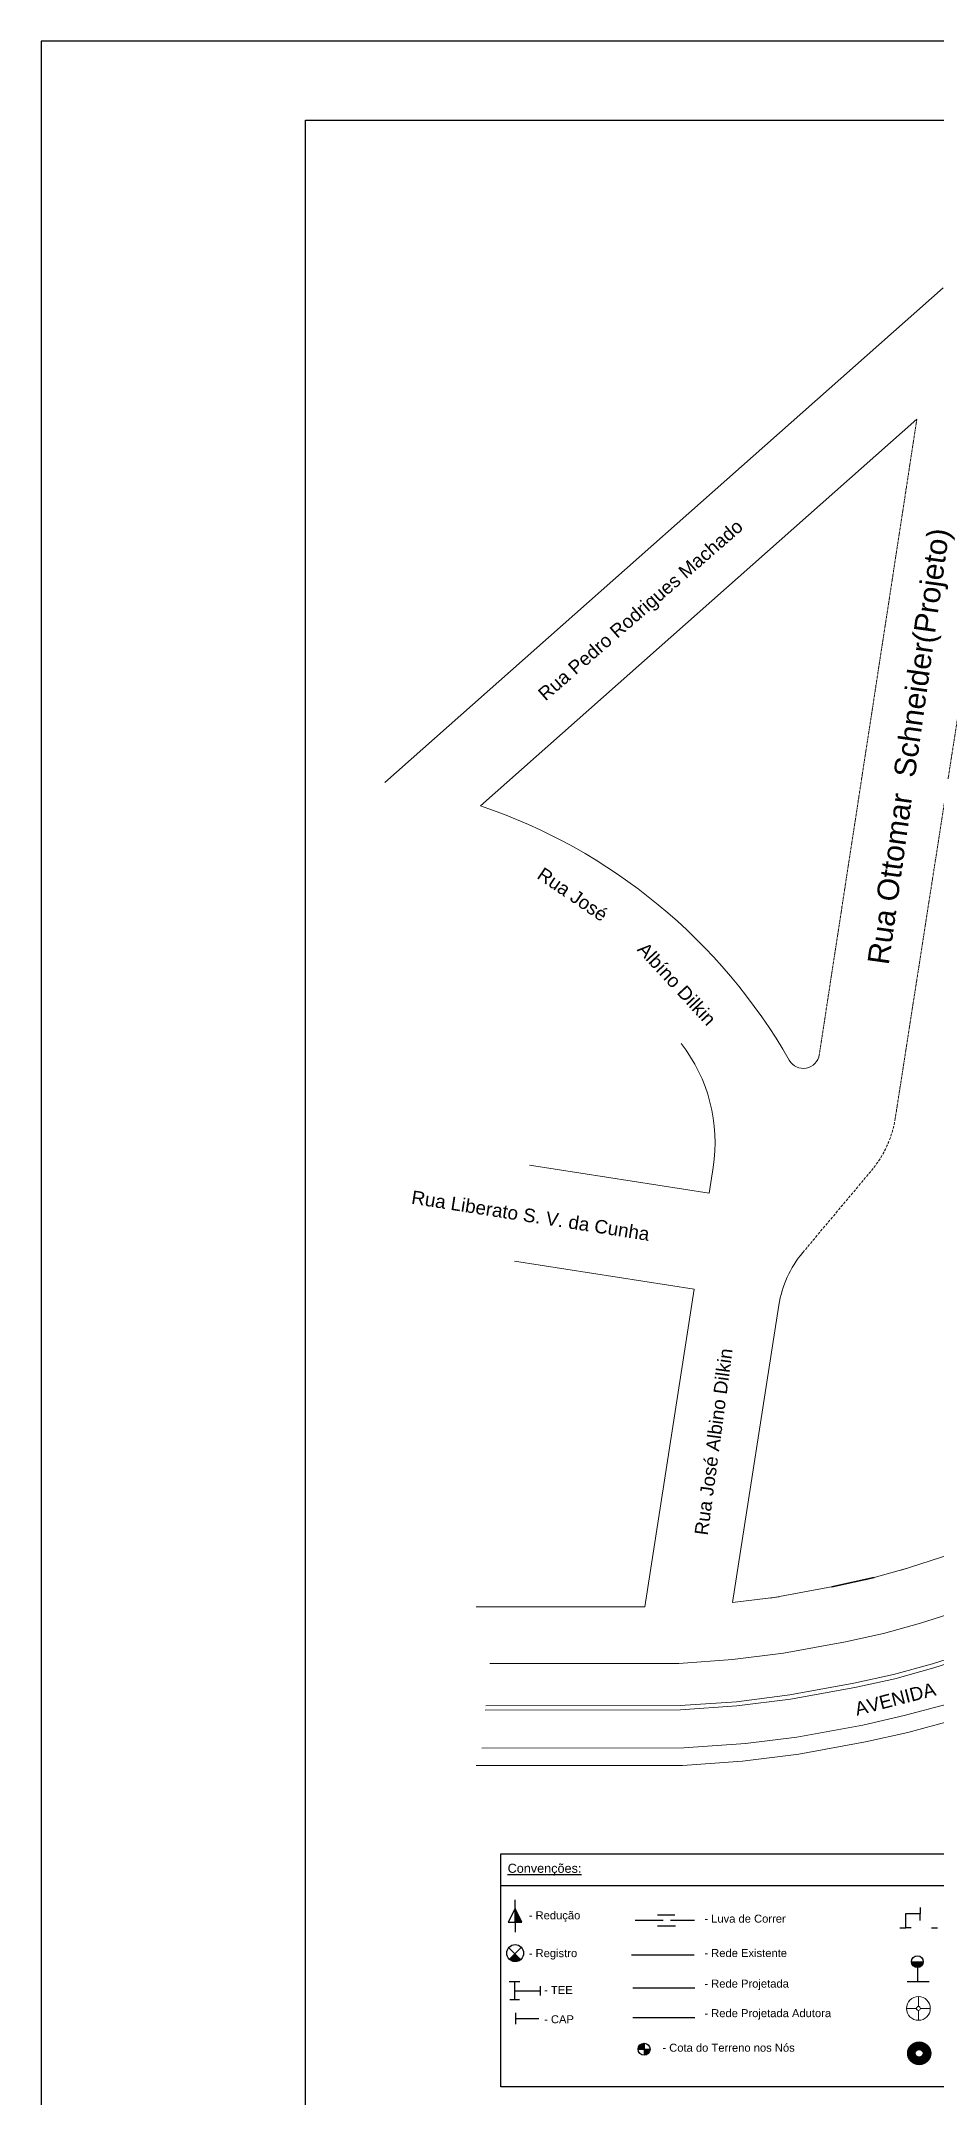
# Model space of a CAD drawing. Header units: millimetres. Extents: x 100 to 940, y 100 to 694.
# Drawn here: x 100 to 269.4, y 305 to 693.9 of the extents above; entities that cross this region are included whole.
import ezdxf

# ---------------------------------------------------------------- set-up
doc = ezdxf.new("R2010")
doc.units = ezdxf.units.MM
for name, pattern in [('DASHDOT', [25.4, 12.7, -6.35, 0, -6.35]), ('DASHED', [0.75, 0.5, -0.25]), ('TRACO_06', [8, 6, -2])]:
    doc.linetypes.add(name, pattern=pattern)
doc.layers.add('ARV', color=7, linetype='Continuous')
doc.layers.add('tubulação agua', color=1, linetype='DASHDOT')
for name, color, linetype, lineweight in [('DIVISA', 7, 'Continuous', 35), ('MEIO-FIO', 7, 'Continuous', 0), ('NOME RUAS', 7, 'Continuous', 15), ('REDE_AGUA', 1, 'TRACO_06', 20), ('SISTEMA VIARIO', 7, 'Continuous', 20)]:
    doc.layers.add(name, color=color, linetype=linetype, lineweight=lineweight)
doc.styles.get("Standard").update_dxf_attribs({"font": 'arial.ttf'})

msp = doc.modelspace()

# ---------------------------------------------------------------- hatches: boundary and pattern name
h = msp.add_hatch(color=256)
h.paths.add_polyline_path([(214.01811, 314.15814), (214.01811, 315.28583, 0.414213562), (212.89042, 314.15814)])
h.paths.add_polyline_path([(214.01811, 314.15814), (214.01811, 313.03045, 0.414213562), (215.1458, 314.15814)])
at = {"layer": 'ARV'}
h = msp.add_hatch(color=5, dxfattribs=at)
h.paths.add_polyline_path([(263.87313, 313.38089, 1), (268.22096, 313.38089, 1)])
h.paths.add_polyline_path([(266.77973, 313.38089, -1), (265.31435, 313.38089, -1)], flags=16)
at = {"layer": 'tubulação agua', "linetype": 'Continuous', "ltscale": 5}
msp.add_hatch(color=256, dxfattribs=at).paths.add_polyline_path([(266.82616, 330.71209), (264.57714, 330.71209, 1)])

# ---------------------------------------------------------------- linework, layer by layer
for p, q in [((186.91203, 351.1368), (320.07489, 351.1368)), ((186.91203, 307.0598), (186.91203, 351.1368)), ((186.91203, 345.1502), (320.07489, 345.1502)), ((190.78064, 338.20034), (190.78064, 338.48724)), ((190.66403, 330.9714), (190.80542, 331.11279)), ((214.01811, 315.28583), (214.01811, 313.03045)), ((212.89042, 314.15814), (215.1458, 314.15814)), ((320.07489, 307.0598), (186.91203, 307.0598))]:
    msp.add_line(p, q)
for points in [[(100, 100), (940, 100), (940, 693.93939), (100, 693.93939)], [(150, 679), (925, 679), (925, 115), (150, 115)]]:
    msp.add_lwpolyline(points, close=True)
msp.add_circle((214.01811, 314.15814), 1.12769)
at = {"layer": 'ARV', "color": 5}
for radius in [2.17392, 0.73269]:
    msp.add_circle((266.04704, 313.38089), radius, dxfattribs=at)
at = {"layer": 'DIVISA'}
msp.add_line((249.52998, 401.59458), (257.54329, 403.34021), dxfattribs=at)
at = {"layer": 'MEIO-FIO'}
for points in [[(184.84323, 387.10115), (220.58061, 387.12928), (230.73301, 387.84183), (240.36876, 389.05719), (252.11841, 391.21223), (259.30327, 392.77739), (266.29242, 394.70629), (276.64146, 398.0183), (286.27524, 401.59665), (295.89179, 406.09097), (319.67394, 418.27726), (332.39504, 424.34986), (345.14646, 429.47476), (357.99371, 433.67766), (370.3956, 436.85812), (383.68369, 439.24137), (393.26917, 440.43997), (405.70907, 442.03251), (419.31874, 442.74637), (431.61802, 442.42941), (444.70721, 441.44403), (595.243, 419.4081)], [(183.99923, 378.30428), (220.89237, 378.33332), (231.59197, 379.08428), (241.71362, 380.36093), (253.84845, 382.58661), (261.41105, 384.23406), (268.80406, 386.27441), (279.51492, 389.70222), (289.67442, 393.47584), (299.76087, 398.18977), (323.57507, 410.39248), (335.93339, 416.29191), (348.15736, 421.20482), (360.45635, 425.22836), (372.26708, 428.25722), (385.00675, 430.54211), (394.37336, 431.71334), (406.49903, 433.26565), (419.43599, 433.94423), (431.17428, 433.64172), (443.73883, 432.69584), (594.3333, 410.65132)], [(184.07596, 379.10399), (220.86403, 379.13295), (231.51388, 379.88042), (241.59136, 381.1515), (253.69118, 383.37076), (261.21943, 385.01073), (268.57573, 387.04095), (279.2537, 390.45822), (289.3654, 394.2141), (299.40914, 398.90807), (323.22042, 411.10928), (335.61172, 417.02445), (347.88364, 421.95663), (360.23248, 425.99648), (372.09695, 429.03912), (384.88647, 431.33295), (394.27298, 432.50667), (406.42722, 434.06264), (419.42533, 434.74442), (431.21462, 434.4406), (443.82687, 433.49113), (594.416, 411.44739)], [(593.54903, 403.10182), (442.87148, 425.48795), (430.70974, 426.42078), (412.76224, 426.3603), (400.63593, 425.53446), (385.52631, 423.49965), (373.28212, 421.05352), (362.59157, 418.32275), (350.64144, 414.351), (338.85804, 409.65771), (326.58525, 403.81116), (302.93234, 391.63151), (292.50112, 386.76921), (282.93647, 383.19536), (271.33792, 379.43144), (263.21391, 377.24427), (255.39184, 375.44451), (242.90827, 373.19122), (233.21877, 371.99632), (221.52014, 371.1265), (183.30893, 371.10939)]]:
    msp.add_lwpolyline(points, dxfattribs=at)
at = {"layer": 'REDE_AGUA', "color": 5, "linetype": 'Continuous', "ltscale": 0.75}
for p, q in [((265.89165, 322.2383), (265.88637, 324.122)), ((263.64267, 321.87229), (265.53299, 321.87759)), ((265.89899, 319.62204), (265.89371, 321.50573)), ((266.26556, 321.87965), (268.14265, 321.88491))]:
    msp.add_line(p, q, dxfattribs=at)
for radius in [2.25, 0.36634]:
    msp.add_circle((265.89929, 321.87204), radius, dxfattribs=at)
at = {"layer": 'SISTEMA VIARIO'}
for p, q in [((270.55342, 647.26081), (164.99166, 553.71974)), ((265.60928, 622.46504), (183.07008, 549.32487)), ((192.35708, 481.32623), (226.32538, 476.03932)), ((226.32538, 476.03932), (227.08605, 480.92656)), ((189.53735, 463.20952), (223.50566, 457.92261)), ((214.15108, 397.8196), (223.50566, 457.92261)), ((230.77054, 398.62669), (239.52648, 454.88341)), ((255.9483, 402.9467), (263.8232, 405.12005, -122.93991)), ((262.66079, 404.77379), (273.80336, 408.33976)), ((237.9085, 399.47974), (250.50293, 401.78972)), ((249.52998, 401.59458), (257.54329, 403.34021)), ((182.25856, 397.7945), (214.15108, 397.8196)), ((230.77054, 398.62669), (239.56572, 399.73603)), ((255.91271, 372.29468), (263.92601, 374.04031)), ((263.92601, 374.04031), (271.80091, 376.21366, -122.93991)), ((232.61686, 368.63492), (243.31828, 369.9847)), ((243.31828, 369.9847), (255.91271, 372.29468)), ((182.28217, 367.80746), (221.26436, 367.83814)), ((221.26436, 367.83814), (232.61686, 368.63492))]:
    msp.add_line(p, q, dxfattribs=at)
at = {"layer": 'SISTEMA VIARIO', "linetype": 'DASHED', "ltscale": 0.35}
for p, q in [((261.52972, 490.28122), (283.127, 629.0434)), ((247.15191, 502.24201), (265.60928, 622.46504))]:
    msp.add_line(p, q, dxfattribs=at)
at = {"layer": 'SISTEMA VIARIO', "linetype": 'DASHED'}
msp.add_line((244.03606, 464.82832), (257.02014, 480.33632), dxfattribs=at)
at = {"layer": 'SISTEMA VIARIO'}
for centre, radius, start, end in [((148.97011, 448.43411), 106.49767, 29.6931467, 71.3253109), ((196.89153, 485.6261), 30.55805, 351.1533275, 37.8151738), ((244.13246, 502.71197), 3.05581, 209.9097148, 351.1533275), ((259.65615, 451.75038), 20.37203, 140.0622231, 171.1533275)]:
    msp.add_arc(centre, radius, start, end, dxfattribs=at)
at = {"layer": 'SISTEMA VIARIO', "linetype": 'DASHED'}
msp.add_arc((241.40005, 493.41426), 20.37203, 320.0622231, 351.1533275, dxfattribs=at)
at = {"layer": 'tubulação agua', "linetype": 'Continuous', "ltscale": 5}
for p, q in [((189.62892, 340.79206), (189.62892, 342.38236)), ((189.62841, 340.79119), (188.33293, 338.20034)), ((189.62841, 340.79119), (188.33293, 338.20034)), ((189.62841, 340.79119), (189.62841, 338.20034)), ((190.92399, 338.20034), (189.62841, 340.79119)), ((190.92399, 338.20034), (189.62841, 340.79119)), ((189.62892, 338.20034), (189.62892, 340.79067)), ((189.79345, 338.20034), (189.79345, 340.46161)), ((189.95798, 338.20034), (189.95798, 340.13255)), ((190.12251, 338.20034), (190.12251, 339.80349)), ((190.28704, 338.20034), (190.28704, 339.47442)), ((190.45158, 338.20034), (190.45158, 339.14536)), ((190.61611, 338.20034), (190.61611, 338.8163)), ((212.34092, 338.5476), (217.62659, 338.5476)), ((219.85496, 339.48039), (216.53842, 339.48039)), ((219.02582, 338.5476), (223.58601, 338.5476)), ((263.47713, 339.73377), (263.47713, 337.10821)), ((266.24084, 339.73377), (263.47713, 339.73377)), ((266.24084, 340.97742), (266.24084, 339.73371)), ((266.24084, 338.49012), (266.24084, 339.73377)), ((188.33293, 338.20034), (190.92399, 338.20034)), ((188.33293, 338.20034), (190.92399, 338.20034)), ((189.62841, 338.20034), (189.62841, 336.31933)), ((216.53842, 337.51121), (219.95851, 337.51121)), ((262.41765, 337.10821), (263.5232, 337.10821)), ((264.5366, 337.10821), (263.43106, 337.10821)), ((268.38314, 337.10821), (269.48868, 337.10821)), ((190.73159, 331.08554), (188.39967, 333.41736)), ((188.55504, 331.1892), (190.78341, 333.41746)), ((188.5824, 331.12369), (189.63982, 332.18122)), ((188.65582, 331.05747), (189.71262, 332.11448)), ((188.72924, 330.99135), (189.78553, 332.04764)), ((188.80266, 330.92512), (189.85834, 331.9809)), ((188.87609, 330.8589), (189.93125, 331.91416)), ((188.94951, 330.79268), (190.00405, 331.84732)), ((189.07106, 330.77458), (190.07686, 331.78058)), ((189.2106, 330.77458), (190.14976, 331.71384)), ((189.35035, 330.77458), (190.22257, 331.647)), ((189.48989, 330.77458), (190.29548, 331.58016)), ((189.62954, 330.77458), (190.36828, 331.51353)), ((189.76908, 330.77458), (190.44109, 331.44669)), ((189.92703, 330.79288), (190.51399, 331.37985)), ((190.08992, 330.81612), (190.5868, 331.31311)), ((190.2528, 330.83936), (190.65971, 331.24637)), ((190.41579, 330.8627), (190.73262, 331.17953)), ((211.66726, 331.99614), (223.48236, 331.99614)), ((264.57714, 330.71209), (266.82616, 330.71209)), ((188.50332, 326.93971), (190.52428, 326.93971)), ((189.53976, 326.88794), (189.53976, 323.51957)), ((263.74625, 326.93884), (267.9637, 326.93884)), ((265.71979, 329.58754), (265.71979, 326.9758)), ((188.6587, 323.5714), (190.47245, 323.5714)), ((189.53976, 325.20375), (192.64899, 325.20375)), ((192.64899, 325.20375), (194.41092, 325.20375)), ((194.41092, 324.29688), (194.41092, 326.0588)), ((189.69514, 321.03217), (189.69514, 318.9075)), ((189.69514, 319.99572), (194.09995, 319.99572))]:
    msp.add_line(p, q, dxfattribs=at)
at = {"layer": 'tubulação agua', "ltscale": 5}
msp.add_line((211.87447, 325.75717), (223.63784, 325.75717), dxfattribs=at)
at = {"layer": 'tubulação agua', "color": 5, "ltscale": 5}
msp.add_line((211.87447, 320.16766), (223.63784, 320.16766), dxfattribs=at)
at = {"layer": 'tubulação agua', "linetype": 'Continuous', "ltscale": 5}
for centre, radius in [((189.64332, 332.32919), 1.60645), ((265.70165, 330.71209), 1.12451)]:
    msp.add_circle(centre, radius, dxfattribs=at)

# ---------------------------------------------------------------- texts
at = {"attachment_point": 1}
for s, insert, char_height, width in [('\\LConvenções:', (188.21833, 349.23119), 1.711125, 19.7302598), ('- Redução', (192.21052, 340.24272), 1.513688, 19.7302598), ('- Luva de Correr', (225.41826, 339.60838), 1.5136875, 65.8125), ('- Registro', (192.21052, 333.08374), 1.513688, 19.7302598), ('- Rede Existente', (225.41826, 333.10664), 1.5136875, 65.8125), ('- Rede Projetada', (225.41826, 327.3242), 1.5136875, 65.8125), ('- TEE', (195.11393, 326.10601), 1.513688, 19.7302598), ('- CAP', (195.11393, 320.57819), 1.513688, 19.7302598), ('- Rede Projetada Adutora', (225.41826, 321.73469), 1.5136875, 65.8125), ('- Cota do Terreno nos Nós', (217.48079, 315.20058), 1.5136875, 65.8125)]:
    msp.add_mtext(s, dxfattribs=dict(at, insert=insert, char_height=char_height, width=width))
at = {"layer": 'NOME RUAS', "linetype": 'ByBlock', "attachment_point": 5}
for s, insert, char_height, rotation in [(' Rua Pedro Rodrigues Machado', (213.20962, 585.73583), 2.5465044, 41.0480349), (' Rua Ottomar  Schneider(Projeto)', (264.50948, 559.7092), 4.074407, 82.0480349), (' Rua José', (200.08652, 532.839), 2.546504, 325.771248), (' Albíno Dilkin', (219.85554, 515.98629), 2.5465044, 312.650462), ('\\A1; Rua Liberato S. V. da Cunha', (192.05899, 471.88037), 2.5465044, 351.0684789), ('\\A1; Rua José Albino Dilkin', (227.11464, 428.55989), 2.5465044, 82.3651068), (' AVENIDA ', (261.03151, 380.27924), 2.546504, 14.4115515)]:
    msp.add_mtext(s, dxfattribs=dict(at, insert=insert, char_height=char_height, rotation=rotation))

doc.saveas('drawing.dxf')
